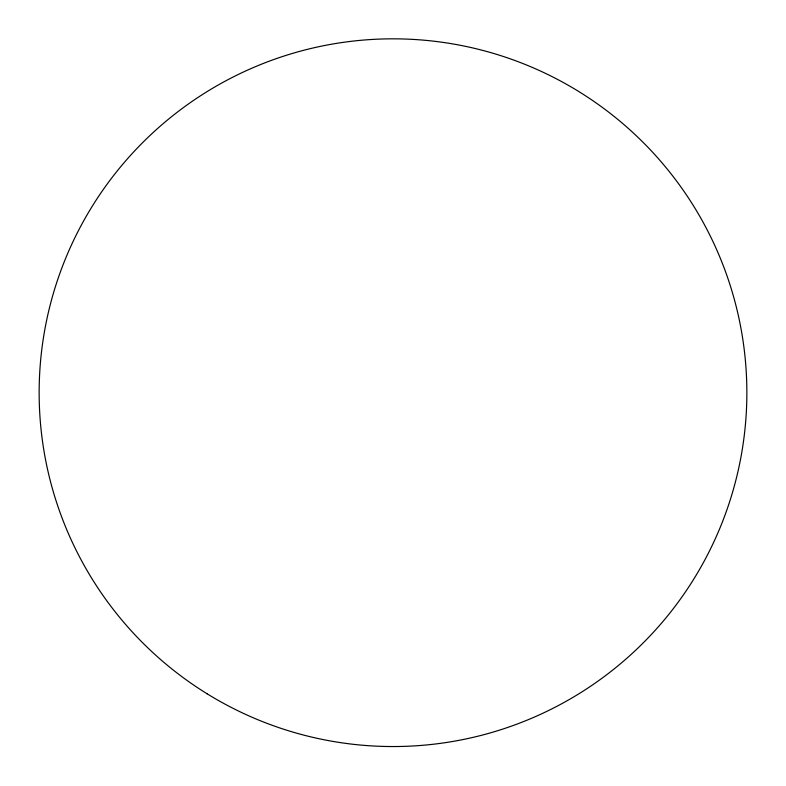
<?xml version="1.0" encoding="UTF-8"?>
<svg xmlns="http://www.w3.org/2000/svg" width="786" height="786" viewBox="0 0 786 786"><rect width="100%" height="100%" fill="white"/><g stroke="black" fill="none" stroke-linecap="round" stroke-linejoin="round"><path stroke-width="1.18" d="M207.072 693.763A353.857 353.857 0 0 0 746.7 403.179A353.857 353.857 0 0 0 225.228 81.135A353.857 353.857 0 0 0 207.072 693.763"/></g></svg>
